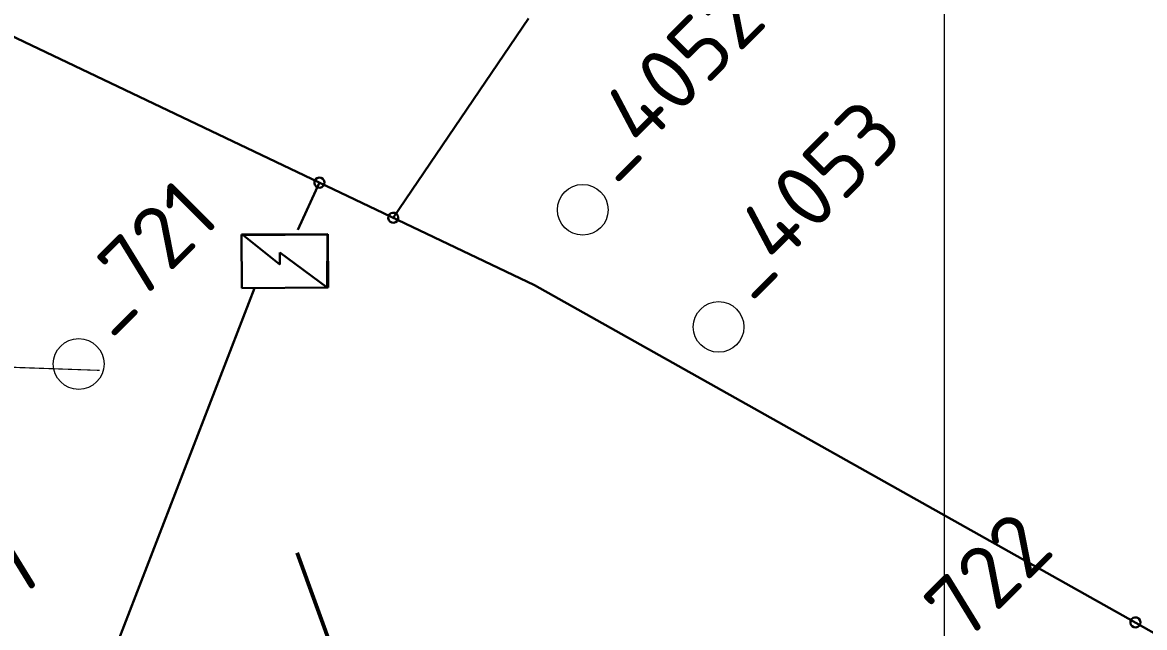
# Model space of a CAD drawing. Header units: millimetres. Extents: x 519 to 9564855, y -810 to 5021775.
# Drawn here: x 9525818.2 to 9526039.5, y 5001757.9 to 5001877.3 of the extents above; entities that cross this region are included whole.
import ezdxf

# ---------------------------------------------------------------- set-up
doc = ezdxf.new("R2010")
doc.units = ezdxf.units.MM
doc.header["$LTSCALE"] = 2
doc.header["$MEASUREMENT"] = 0
for name, color, linetype in [('GRID_PULKOVO', 7, 'Continuous'), ('OLD WELLS(dr.bfr2000)', 24, 'Continuous'), ('ТХ_выкидные линии', 24, 'Continuous')]:
    doc.layers.add(name, color=color, linetype=linetype)
for name, color, linetype, lineweight in [('WELLS(drilled after 2000y)', 6, 'Continuous', 40), ('Электро', 1, 'Continuous', 30), ('Электроснаб', 1, 'Continuous', 18), ('Электроснабжене', 1, 'Continuous', 18)]:
    doc.layers.add(name, color=color, linetype=linetype, lineweight=lineweight)
doc.styles.add('Elect', font='isocpeur.ttf')

msp = doc.modelspace()

# ---------------------------------------------------------------- linework, layer by layer
at = {"color": 1, "lineweight": 50}
msp.add_line((9525872.38708, 5001772.65177), (9525949.87606, 5001559.02546), dxfattribs=at)
at = {"layer": 'GRID_PULKOVO', "lineweight": 0}
msp.add_line((9526000, 5011000), (9526000, 4992000), dxfattribs=at)
at = {"layer": 'OLD WELLS(dr.bfr2000)', "lineweight": 0}
for centre in [(9525928.7, 5001840.3), (9525955.5, 5001817.2), (9525829.3, 5001809.9)]:
    msp.add_circle(centre, 5, dxfattribs=at)
at = {"layer": 'WELLS(drilled after 2000y)', "linetype": 'ByBlock', "lineweight": 0, "ltscale": 200, "const_width": 0.2}
msp.add_lwpolyline([(9525728.96542, 5001836.799), (9525787.37015, 5001810.21696), (9525833.39067, 5001808.63245)], dxfattribs=at)
at = {"layer": 'ТХ_выкидные линии', "lineweight": 0, "ltscale": 25}
msp.add_line((9525833.39067, 5001808.63245), (9525787.37015, 5001810.21696), dxfattribs=at)
at = {"layer": 'Электро', "ltscale": 0.5}
for p, q in [((9525919.1978, 5001825.46275, 0), (9525709.50821, 5001925.33311, 0)), ((9526036.29416, 5001759.73273, 0), (9525919.1978, 5001825.46275, 0)), ((9526110.16621, 5001717.31252, 0), (9526036.29416, 5001759.73273, 0))]:
    msp.add_line(p, q, dxfattribs=at)
at = {"layer": 'Электро', "ltscale": 0.0025}
for p, q in [((9525918.00265, 5001878.05419, 0), (9525891.3365, 5001838.73245, 0)), ((9525876.77955, 5001845.6656, 0), (9525872.49001, 5001836.37937, 0)), ((9525819.04867, 5001708.57028, 0), (9525863.95745, 5001824.86398, 0))]:
    msp.add_line(p, q, dxfattribs=at)
at = {"layer": 'Электро'}
for p, q in [((9525861.39911, 5001835.42107, 0), (9525878.44754, 5001835.52541, 0)), ((9525861.46381, 5001824.84872, 0), (9525861.39911, 5001835.42107, 0)), ((9525878.35029, 5001835.42696, 0), (9525861.75469, 5001835.32539, 0)), ((9525861.75469, 5001835.32539, 0), (9525868.96647, 5001829.49816, 0)), ((9525878.2766, 5001824.9845, 0), (9525878.35029, 5001835.42696, 0)), ((9525878.44754, 5001835.52541, 0), (9525878.51225, 5001824.95306, 0)), ((9525868.96647, 5001829.49816, 0), (9525868.95193, 5001831.87339, 0)), ((9525868.95193, 5001831.87339, 0), (9525878.2766, 5001824.9845, 0)), ((9525878.51225, 5001824.95306, 0), (9525861.46381, 5001824.84872, 0))]:
    msp.add_line(p, q, dxfattribs=at)
at = {"layer": 'Электро', "ltscale": 25}
for centre, start, end in [((9525876.779, 5001845.66578, 0), 162, 342), ((9525876.779, 5001845.66578, 0), 342, 162), ((9525891.33595, 5001838.73264, 0), 342, 162), ((9525891.33595, 5001838.73264, 0), 162, 342), ((9526037.69972, 5001758.92547, 0), 342, 162), ((9526037.69972, 5001758.92547, 0), 162, 342)]:
    msp.add_arc(centre, 1, start, end, dxfattribs=at)
at = {"layer": 'Электроснаб', "color": 1, "linetype": 'ByBlock', "lineweight": 0, "ltscale": 0.5}
for p, q in [((9525919.1978, 5001825.46275, 0), (9525709.50821, 5001925.33311, 0)), ((9526036.29416, 5001759.73273, 0), (9525919.1978, 5001825.46275, 0)), ((9526110.16621, 5001717.31252, 0), (9526036.29416, 5001759.73273, 0))]:
    msp.add_line(p, q, dxfattribs=at)
at = {"layer": 'Электроснаб', "color": 1, "linetype": 'ByBlock', "lineweight": 0, "ltscale": 0.0025}
for p, q in [((9525918.00265, 5001878.05419, 0), (9525891.3365, 5001838.73245, 0)), ((9525876.77955, 5001845.6656, 0), (9525872.49001, 5001836.37937, 0)), ((9525819.04867, 5001708.57028, 0), (9525863.95745, 5001824.86398, 0))]:
    msp.add_line(p, q, dxfattribs=at)
at = {"layer": 'Электроснаб', "color": 1, "linetype": 'ByBlock', "lineweight": 0}
for p, q in [((9525861.39911, 5001835.42107, 0), (9525878.44754, 5001835.52541, 0)), ((9525861.46381, 5001824.84872, 0), (9525861.39911, 5001835.42107, 0)), ((9525878.35029, 5001835.42696, 0), (9525861.75469, 5001835.32539, 0)), ((9525861.75469, 5001835.32539, 0), (9525868.96647, 5001829.49816, 0)), ((9525878.2766, 5001824.9845, 0), (9525878.35029, 5001835.42696, 0)), ((9525878.44754, 5001835.52541, 0), (9525878.51225, 5001824.95306, 0)), ((9525868.96647, 5001829.49816, 0), (9525868.95193, 5001831.87339, 0)), ((9525868.95193, 5001831.87339, 0), (9525878.2766, 5001824.9845, 0)), ((9525878.51225, 5001824.95306, 0), (9525861.46381, 5001824.84872, 0))]:
    msp.add_line(p, q, dxfattribs=at)
at = {"layer": 'Электроснаб', "color": 1, "linetype": 'ByBlock', "lineweight": 0, "ltscale": 25}
for centre, start, end in [((9525876.779, 5001845.66578, 0), 162, 342), ((9525876.779, 5001845.66578, 0), 342, 162), ((9525891.33595, 5001838.73264, 0), 342, 162), ((9525891.33595, 5001838.73264, 0), 162, 342), ((9526037.69972, 5001758.92547, 0), 342, 162), ((9526037.69972, 5001758.92547, 0), 162, 342)]:
    msp.add_arc(centre, 1, start, end, dxfattribs=at)
at = {"layer": 'Электроснабжене', "color": 1, "linetype": 'ByBlock', "lineweight": 0, "ltscale": 0.5}
for p, q in [((9525919.1978, 5001825.46275, 0), (9525709.50821, 5001925.33311, 0)), ((9526036.29416, 5001759.73273, 0), (9525919.1978, 5001825.46275, 0)), ((9526110.16621, 5001717.31252, 0), (9526036.29416, 5001759.73273, 0))]:
    msp.add_line(p, q, dxfattribs=at)
at = {"layer": 'Электроснабжене', "color": 1, "linetype": 'ByBlock', "lineweight": 0, "ltscale": 0.0025}
for p, q in [((9525918.00265, 5001878.05419, 0), (9525891.3365, 5001838.73245, 0)), ((9525876.77955, 5001845.6656, 0), (9525872.49001, 5001836.37937, 0)), ((9525819.04867, 5001708.57028, 0), (9525863.95745, 5001824.86398, 0))]:
    msp.add_line(p, q, dxfattribs=at)
at = {"layer": 'Электроснабжене', "color": 1, "linetype": 'ByBlock', "lineweight": 0}
for p, q in [((9525861.39911, 5001835.42107, 0), (9525878.44754, 5001835.52541, 0)), ((9525861.46381, 5001824.84872, 0), (9525861.39911, 5001835.42107, 0)), ((9525878.35029, 5001835.42696, 0), (9525861.75469, 5001835.32539, 0)), ((9525861.75469, 5001835.32539, 0), (9525868.96647, 5001829.49816, 0)), ((9525878.2766, 5001824.9845, 0), (9525878.35029, 5001835.42696, 0)), ((9525878.44754, 5001835.52541, 0), (9525878.51225, 5001824.95306, 0)), ((9525868.96647, 5001829.49816, 0), (9525868.95193, 5001831.87339, 0)), ((9525868.95193, 5001831.87339, 0), (9525878.2766, 5001824.9845, 0)), ((9525878.51225, 5001824.95306, 0), (9525861.46381, 5001824.84872, 0))]:
    msp.add_line(p, q, dxfattribs=at)
at = {"layer": 'Электроснабжене', "color": 1, "linetype": 'ByBlock', "lineweight": 0, "ltscale": 25}
for centre, start, end in [((9525876.779, 5001845.66578, 0), 162, 342), ((9525876.779, 5001845.66578, 0), 342, 162), ((9525891.33595, 5001838.73264, 0), 342, 162), ((9525891.33595, 5001838.73264, 0), 162, 342), ((9526037.69972, 5001758.92547, 0), 342, 162), ((9526037.69972, 5001758.92547, 0), 162, 342)]:
    msp.add_arc(centre, 1, start, end, dxfattribs=at)

# ---------------------------------------------------------------- texts
at = {"layer": 'OLD WELLS(dr.bfr2000)', "lineweight": 0, "style": 'Elect'}
for s, p in [(' _4052', (9525928.7, 5001840.3)), (' _4053', (9525955.5, 5001817.2)), (' _721', (9525829.3, 5001809.9)), (' _722', (9525992.3, 5001742.9)), (' _737', (9525793.4, 5001738.8))]:
    msp.add_text(s, height=12.5, rotation=44.9999999, dxfattribs=at).set_placement(p)

doc.saveas('drawing.dxf')
